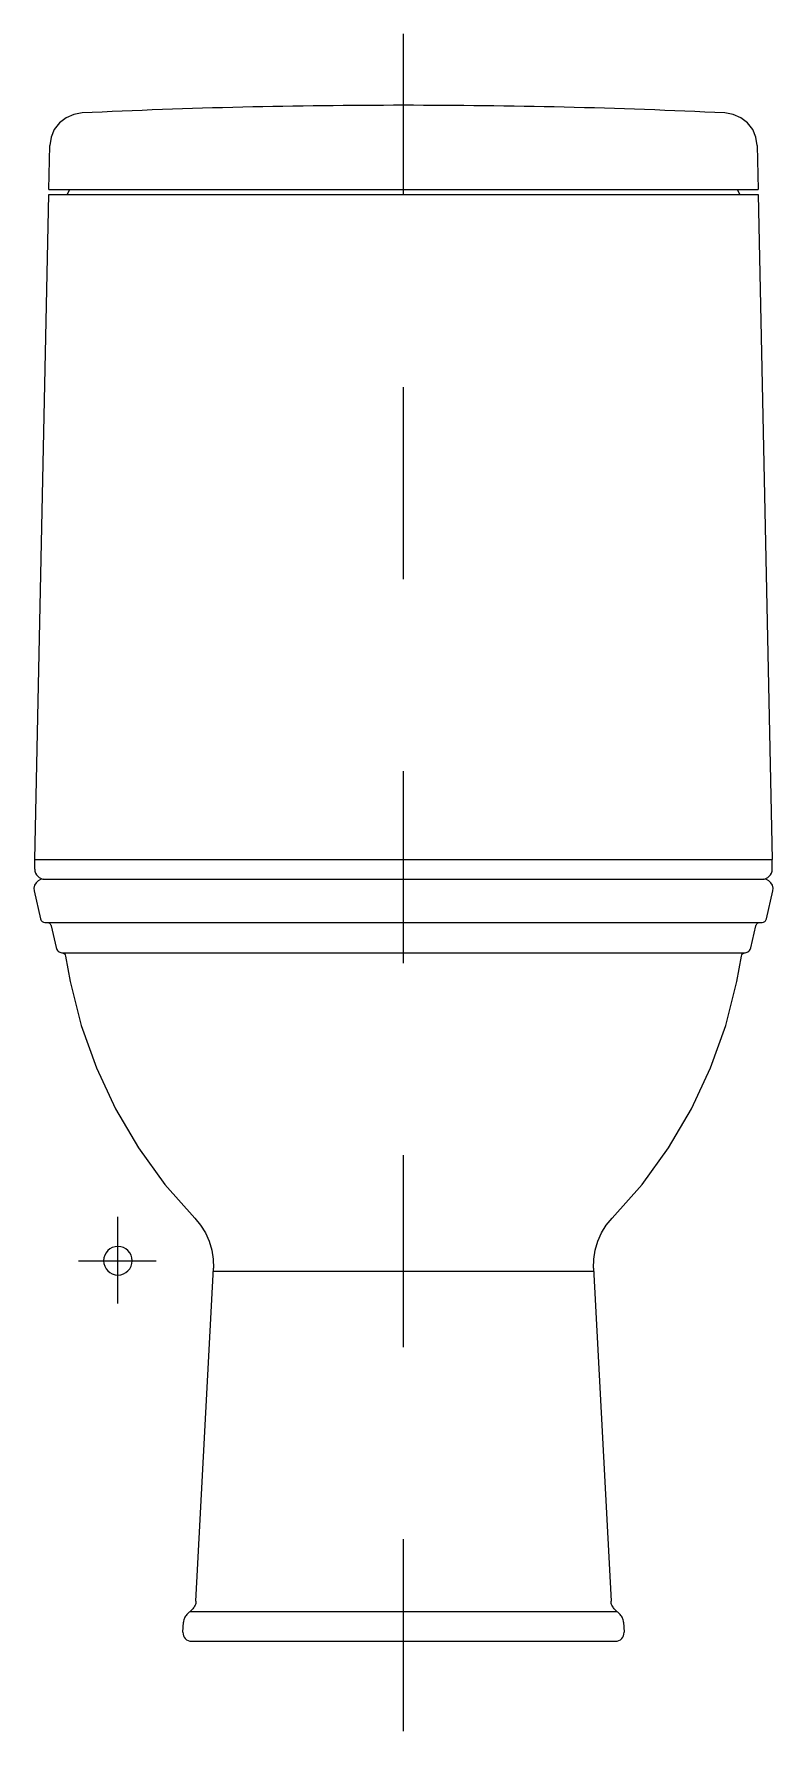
# Model space of a CAD drawing. Extents: x -280.783 to -280.398, y 297.894 to 298.778.
import ezdxf

# ---------------------------------------------------------------- set-up
doc = ezdxf.new("R2010")
doc.units = 0
doc.header["$LTSCALE"] = 0.2
doc.header["$MEASUREMENT"] = 0
doc.linetypes.add('AXES', pattern=[0.54, 0.3, -0.08, 0.08, -0.08])
doc.linetypes.add('CONTINU', pattern=[0])
doc.layers.get('0').update_dxf_attribs({"linetype": 'CONTINUOUS'})
doc.layers.add('DECA_EIXOS', color=5, linetype='AXES')

msp = doc.modelspace()

# ---------------------------------------------------------------- linework, layer by layer
at = {"linetype": 'CONTINU'}
for points in [[(-280.75805, 298.73649), (-280.76238, 298.73575), (-280.76637, 298.73399), (-280.76984, 298.73129)], [(-280.41161, 298.73129), (-280.41507, 298.73399), (-280.41906, 298.73575), (-280.4234, 298.73649)], [(-280.76984, 298.73129), (-280.77249, 298.72785), (-280.77418, 298.7239), (-280.77483, 298.71962)], [(-280.40662, 298.71962), (-280.40726, 298.7239), (-280.40896, 298.72785), (-280.41161, 298.73129)], [(-280.77531, 298.69654), (-280.77483, 298.71962)], [(-280.40662, 298.71962), (-280.40614, 298.69654)], [(-280.78264, 298.34775), (-280.77531, 298.69396)], [(-280.77531, 298.69654), (-280.40614, 298.69654)], [(-280.77531, 298.69396), (-280.40614, 298.69396)], [(-280.76585, 298.69396), (-280.76432, 298.69654)], [(-280.41712, 298.69654), (-280.41559, 298.69396)], [(-280.40614, 298.69396), (-280.3988, 298.34775)], [(-280.78264, 298.34257), (-280.78264, 298.34775)], [(-280.78264, 298.34775), (-280.3988, 298.34775)], [(-280.3988, 298.34257), (-280.3988, 298.34775)], [(-280.782, 298.33553), (-280.78275, 298.33425), (-280.78307, 298.33282), (-280.78296, 298.33134)], [(-280.77793, 298.33743), (-280.7796, 298.33718), (-280.78092, 298.33654), (-280.782, 298.33553)], [(-280.77793, 298.33743), (-280.40352, 298.33743)], [(-280.39944, 298.33553), (-280.40053, 298.33654), (-280.40185, 298.33718), (-280.40352, 298.33743)], [(-280.39848, 298.33134), (-280.39837, 298.33282), (-280.3987, 298.33425), (-280.39944, 298.33553)], [(-280.78296, 298.33134), (-280.77962, 298.31668)], [(-280.40181, 298.31672), (-280.39848, 298.33134)], [(-280.7774, 298.31493), (-280.77638, 298.31493)], [(-280.7774, 298.31493), (-280.40405, 298.31493)], [(-280.77416, 298.31319), (-280.77155, 298.30175)], [(-280.40991, 298.30169), (-280.40729, 298.31319)], [(-280.40506, 298.31493), (-280.40405, 298.31493)], [(-280.76855, 298.29909), (-280.41289, 298.29909)], [(-280.7666, 298.2974), (-280.76551, 298.2907)], [(-280.76551, 298.2907), (-280.76424, 298.28404)], [(-280.41721, 298.28404), (-280.41594, 298.2907)], [(-280.41594, 298.2907), (-280.41485, 298.2974)], [(-280.76424, 298.28404), (-280.75848, 298.26122), (-280.7506, 298.23908), (-280.74064, 298.21776)], [(-280.44081, 298.21776), (-280.43085, 298.23908), (-280.42296, 298.26122), (-280.41721, 298.28404)], [(-280.74064, 298.21776), (-280.7287, 298.19748), (-280.71491, 298.17844), (-280.69936, 298.16078)], [(-280.48208, 298.16078), (-280.46653, 298.17844), (-280.45274, 298.19748), (-280.44081, 298.21776)], [(-280.73939, 298.1164), (-280.73939, 298.16149)], [(-280.69936, 298.16078), (-280.6963, 298.15715), (-280.69376, 298.15315), (-280.69179, 298.14882)], [(-280.48965, 298.14882), (-280.48768, 298.15315), (-280.48515, 298.15715), (-280.48208, 298.16078)], [(-280.69179, 298.14882), (-280.69044, 298.14427), (-280.68971, 298.13959), (-280.68964, 298.13483)], [(-280.49181, 298.13483), (-280.49173, 298.13959), (-280.49101, 298.14427), (-280.48965, 298.14882)], [(-280.75986, 298.1387), (-280.7195, 298.1387)], [(-280.69873, 297.96132), (-280.68964, 298.13483)], [(-280.68972, 298.13325), (-280.49172, 298.13325)], [(-280.49181, 298.13483), (-280.48271, 297.96133)], [(-280.70352, 297.95439), (-280.70046, 297.95745)], [(-280.70199, 297.95592), (-280.47945, 297.95592)], [(-280.48098, 297.95745), (-280.47793, 297.9544)], [(-280.70553, 297.94516), (-280.70525, 297.9505)], [(-280.47619, 297.9505), (-280.47591, 297.94516)], [(-280.70108, 297.94047), (-280.48037, 297.94047)]]:
    msp.add_lwpolyline(points, dxfattribs=at)
for points in [[(-280.67441, 298.73948, 0.005947), (-280.75805, 298.73649)], [(-280.59072, 298.74047, 0.005947), (-280.67441, 298.73948)], [(-280.50704, 298.73948, 0.005947), (-280.59072, 298.74047)], [(-280.4234, 298.73649, 0.005947), (-280.50704, 298.73948)], [(-280.78264, 298.34257, 0.202321), (-280.78109, 298.33891)], [(-280.78109, 298.33891, 0.19639), (-280.77735, 298.3374)], [(-280.4041, 298.3374, 0.19639), (-280.40035, 298.33891)], [(-280.40035, 298.33891, 0.202321), (-280.3988, 298.34257)], [(-280.77962, 298.31668, 0.169686), (-280.77881, 298.31542)], [(-280.77881, 298.31542, 0.16967), (-280.7774, 298.31493)], [(-280.77638, 298.31493, -0.169675), (-280.77497, 298.31445)], [(-280.77497, 298.31445, -0.169687), (-280.77416, 298.31319)], [(-280.40729, 298.31319, -0.169687), (-280.40648, 298.31445)], [(-280.40648, 298.31445, -0.169675), (-280.40506, 298.31493)], [(-280.40405, 298.31493, 0.16967), (-280.40263, 298.31542)], [(-280.40263, 298.31542, 0.174716), (-280.40181, 298.31672)], [(-280.77155, 298.30175, 0.161174), (-280.77046, 298.29991)], [(-280.77046, 298.29991, 0.156549), (-280.76855, 298.29909)], [(-280.41289, 298.29909, 0.156556), (-280.41098, 298.29991)], [(-280.41098, 298.29991, 0.156571), (-280.40991, 298.30169)], [(-280.76855, 298.29909, -0.179611), (-280.76726, 298.29861)], [(-280.76726, 298.29861, -0.179596), (-280.7666, 298.2974)], [(-280.41485, 298.2974, -0.179596), (-280.41418, 298.29861)], [(-280.41418, 298.29861, -0.179607), (-280.41289, 298.29909)], [(-280.73939, 298.14613, 1), (-280.73939, 298.13126)], [(-280.73939, 298.13126, 1), (-280.73939, 298.14613)], [(-280.69924, 297.95923, -0.091504), (-280.70046, 297.95745)], [(-280.69873, 297.96132, -0.091516), (-280.69924, 297.95923)], [(-280.4822, 297.95923, -0.091664), (-280.48271, 297.96133)], [(-280.48098, 297.95745, -0.091504), (-280.4822, 297.95923)], [(-280.70475, 297.95261, 0.091887), (-280.70525, 297.9505)], [(-280.70352, 297.95439, 0.091893), (-280.70475, 297.95261)], [(-280.4767, 297.95261, 0.092426), (-280.47793, 297.9544)], [(-280.47619, 297.9505, 0.091887), (-280.4767, 297.95261)], [(-280.70553, 297.94516, 0.205742), (-280.70431, 297.94186)], [(-280.70431, 297.94186, 0.205731), (-280.70108, 297.94047)], [(-280.48037, 297.94047, 0.205731), (-280.47713, 297.94186)], [(-280.47713, 297.94186, 0.205742), (-280.47591, 297.94516)]]:
    msp.add_lwpolyline(points, format="xyb", dxfattribs=at)
at = {"layer": 'DECA_EIXOS'}
msp.add_lwpolyline([(-280.59072, 297.89374), (-280.59072, 298.77764)], dxfattribs=at)

doc.saveas('drawing.dxf')
